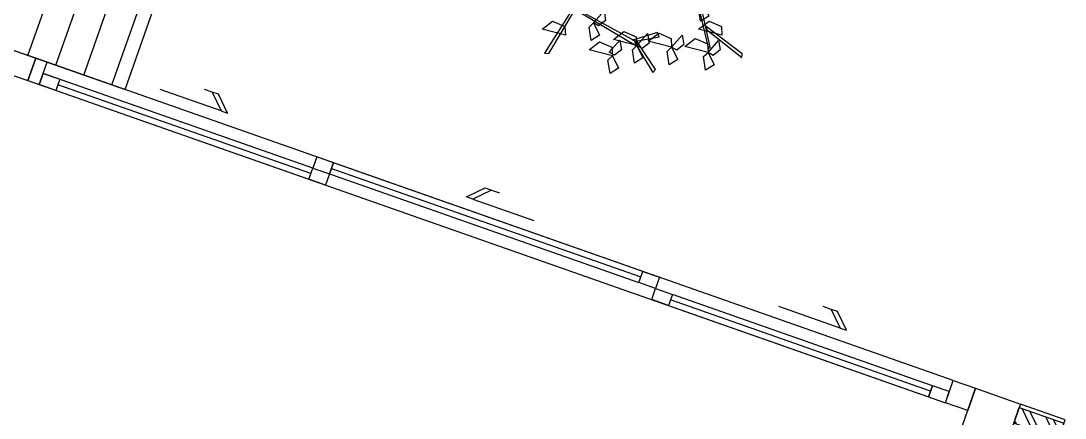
# Model space of a CAD drawing. Header units: inches. Extents: x -1366 to 1207, y -585 to 2554.
# Drawn here: x 389.442 to 393.845, y 2015.299 to 2016.974 of the extents above; entities that cross this region are included whole.
import ezdxf

# ---------------------------------------------------------------- set-up
doc = ezdxf.new("R2010")
doc.units = ezdxf.units.IN
doc.header["$MEASUREMENT"] = 0
doc.layers.get('0').update_dxf_attribs({"linetype": 'CONTINUOUS'})
for name, color, linetype in [('A-PLNT', 84, 'CONTINUOUS'), ('COLM', 3, 'CONTINUOUS'), ('Floor-2', 9, 'CONTINUOUS'), ('Floor-Wood', 37, 'CONTINUOUS'), ('WALL', 7, 'CONTINUOUS'), ('WALL_HATC', 251, 'CONTINUOUS'), ('wind', 7, 'CONTINUOUS')]:
    doc.layers.add(name, color=color, linetype=linetype)

# ---------------------------------------------------------------- blocks, each defined once
blk = doc.blocks.new('TREE_P36')
at = {"color": 34, "linetype": 'Continuous'}
for points in [[(0.0999, -0.3535, -0.868), (0.1372, -0.5104, -0.6567), (0.1409, -0.507, -0.6551), (0.1041, -0.3395, -0.8767)], [(-0.1676, -0.4202, -0.9411), (-0.2316, -0.5205, -0.7851), (-0.2215, -0.5209, -0.7996), (-0.1618, -0.4208, -0.9491)], [(-0.1534, -0.4279, -0.9427), (-0.0265, -0.5029, -0.8625), (-0.0264, -0.494, -0.8661), (-0.1668, -0.4171, -0.9523)], [(0.133, -0.4673, -0.7066), (0.2123, -0.5306, -0.5336), (0.213, -0.5221, -0.5413), (0.1319, -0.4605, -0.7151)], [(-0.0216, -0.4925, -0.8677), (0.026, -0.4836, -0.8796), (0.0222, -0.4739, -0.8852), (-0.0337, -0.4912, -0.8668)], [(-0.0292, -0.4957, -0.8677), (0.012, -0.5641, -0.7481), (0.0179, -0.5575, -0.7521), (-0.0238, -0.4933, -0.8666)]]:
    blk.add_3dface(points, dxfattribs=at)
at = {"color": 72, "linetype": 'Continuous'}
for points in [[(0.1248, -0.4092, -0.8291), (0.1383, -0.4371, -0.8398), (0.1194, -0.4488, -0.8017), (0.1148, -0.4187, -0.8076)], [(-0.1216, -0.4524, -0.7766), (-0.0977, -0.4253, -0.8026), (-0.0943, -0.4468, -0.8008), (-0.1099, -0.4591, -0.7849)], [(-0.1844, -0.4797, -0.8291), (-0.2368, -0.4663, -0.8397), (-0.2134, -0.4483, -0.8443), (-0.1857, -0.4605, -0.8367)], [(-0.1216, -0.4524, -0.8816), (-0.108, -0.4803, -0.8923), (-0.127, -0.492, -0.8542), (-0.1315, -0.4619, -0.8601)], [(0.1675, -0.4797, -0.8291), (0.115, -0.4663, -0.8397), (0.1384, -0.4483, -0.8443), (0.1661, -0.4605, -0.8367)], [(-0.0861, -0.5183, -0.4873), (-0.0622, -0.4913, -0.5133), (-0.0587, -0.5128, -0.5114), (-0.0744, -0.525, -0.4956)], [(-0.0239, -0.5033, -0.8291), (-0.0764, -0.49, -0.8397), (-0.0529, -0.4719, -0.8443), (-0.0252, -0.4841, -0.8367)], [(-0.0239, -0.5033, -0.8291), (0, -0.4762, -0.8551), (0.0035, -0.4977, -0.8533), (-0.0122, -0.51, -0.8374)], [(0.0543, -0.5069, -0.8291), (0.0018, -0.4936, -0.8397), (0.0252, -0.4755, -0.8443), (0.0529, -0.4877, -0.8367)], [(0.0543, -0.5069, -0.8291), (0.0782, -0.4798, -0.8551), (0.0816, -0.5013, -0.8533), (0.066, -0.5136, -0.8374)], [(0.1361, -0.5187, -0.8291), (0.0836, -0.5054, -0.8397), (0.107, -0.4874, -0.8443), (0.1347, -0.4996, -0.8367)], [(0.1361, -0.5187, -0.6401), (0.16, -0.4917, -0.6661), (0.1634, -0.5132, -0.6643), (0.1478, -0.5254, -0.6484)], [(-0.0789, -0.5265, -0.8291), (-0.1314, -0.5131, -0.8397), (-0.108, -0.4951, -0.8443), (-0.0803, -0.5073, -0.8367)], [(-0.0239, -0.5033, -0.8291), (-0.0103, -0.5312, -0.8398), (-0.0292, -0.5429, -0.8017), (-0.0338, -0.5128, -0.8076)], [(0.0543, -0.5069, -0.6716), (0.0679, -0.5348, -0.6823), (0.0489, -0.5465, -0.6442), (0.0444, -0.5164, -0.6501)], [(-0.0789, -0.5265, -0.8816), (-0.0653, -0.5544, -0.8923), (-0.0843, -0.5661, -0.8542), (-0.0889, -0.536, -0.8601)], [(0.1361, -0.5187, -0.6401), (0.1497, -0.5466, -0.6508), (0.1307, -0.5584, -0.6127), (0.1261, -0.5283, -0.6186)]]:
    blk.add_3dface(points, dxfattribs=at)

msp = doc.modelspace()

# ---------------------------------------------------------------- hatches: boundary and pattern name
at = {"layer": 'Floor-Wood'}
h = msp.add_hatch(dxfattribs=at)
h.set_pattern_fill('LINE', color=256, angle=70.6492)
h.set_pattern_definition([(70.6492, (375.94611, 2027.35462), (-0.11793845, 0.04141886), [])])
h.paths.add_polyline_path([(389.8826, 2016.6839), (393.5274, 2027.0625), (391.1687, 2027.8909), (387.5238, 2017.5123)])
at = {"layer": 'WALL_HATC'}
h = msp.add_hatch(dxfattribs=at)
h.set_pattern_fill('ANSI32', color=256, scale=0.2, angle=250.6523, style=0)
h.set_pattern_definition([(295.64616, (371.04996, 2011.379554), (0.0676113, 0.0324609), []), (295.64616, (371.03824, 2011.3462), (0.0676113, 0.0324609), [])])
h.paths.add_polyline_path([(393.6516, 2015.3444), (393.8404, 2015.2781), (393.8172, 2015.2121), (393.6285, 2015.2783)])

# ---------------------------------------------------------------- linework, layer by layer
at = {"layer": 'COLM'}
msp.add_lwpolyline([(393.4679, 2015.4248), (393.6566, 2015.3585), (393.5903, 2015.1698), (393.4016, 2015.2361)], close=True, dxfattribs=at)
at = {"layer": 'Floor-2'}
msp.add_lwpolyline([(389.8826, 2016.6839), (393.5274, 2027.0625), (391.1687, 2027.8909), (387.5238, 2017.5123)], close=True, dxfattribs=at)
at = {"layer": 'WALL'}
for points in [[(389.4108, 2016.8496), (389.3777, 2016.7553), (389.472, 2016.7221), (389.5052, 2016.8165)], [(393.4679, 2015.4248), (393.4348, 2015.3305), (393.3404, 2015.3636), (393.3736, 2015.4579)], [(393.8453, 2015.2923), (393.6566, 2015.3585), (393.6235, 2015.2642), (393.8122, 2015.1979)]]:
    msp.add_lwpolyline(points, close=True, dxfattribs=at)
at = {"layer": 'WALL_HATC'}
msp.add_lwpolyline([(393.6516, 2015.3444), (393.8404, 2015.2781), (393.8172, 2015.2121), (393.6285, 2015.2783), (393.6516, 2015.3444)], dxfattribs=at)
at = {"layer": 'wind'}
for p, q in [((390.6647, 2016.3298), (389.5983, 2016.7043)), ((390.752, 2016.3521), (392.0562, 2015.8941)), ((393.2779, 2015.412), (392.1811, 2015.7972))]:
    msp.add_line(p, q, dxfattribs=at)
at = {"layer": 'wind', "color": 8}
for p, q in [((390.2873, 2016.5948), (390.0299, 2016.6852)), ((391.348, 2016.2223), (391.6054, 2016.1319)), ((392.8962, 2015.6786), (392.6388, 2015.769))]:
    msp.add_line(p, q, dxfattribs=at)
at = {"layer": 'wind'}
for points in [[(389.5524, 2016.7999), (389.5052, 2016.8165), (389.472, 2016.7221), (389.5192, 2016.7056)], [(389.5358, 2016.7527), (389.6066, 2016.7279), (389.59, 2016.6807), (389.5192, 2016.7056)], [(390.6729, 2016.3534), (390.7437, 2016.3285), (390.7603, 2016.3757), (390.6895, 2016.4006)], [(390.6729, 2016.3534), (390.7437, 2016.3285), (390.7271, 2016.2814), (390.6564, 2016.3062)], [(392.1186, 2015.8457), (392.0479, 2015.8705), (392.0644, 2015.9177), (392.1352, 2015.8928)], [(392.1186, 2015.8457), (392.1894, 2015.8208), (392.1728, 2015.7736), (392.1021, 2015.7985)], [(393.357, 2015.4108), (393.2862, 2015.4356), (393.2697, 2015.3884), (393.3404, 2015.3636)]]:
    msp.add_lwpolyline(points, close=True, dxfattribs=at)
at = {"layer": 'wind', "color": 8}
for points in [[(393.3736, 2015.4579), (389.5052, 2016.8165), (389.472, 2016.7221), (393.3404, 2015.3636)], [(389.5192, 2016.7056), (390.6564, 2016.3062), (390.6729, 2016.3534), (389.5358, 2016.7527)], [(390.7437, 2016.3285), (392.0479, 2015.8705), (392.0644, 2015.9177), (390.7603, 2016.3757)], [(393.2862, 2015.4356), (392.1894, 2015.8208), (392.1728, 2015.7736), (393.2697, 2015.3884)]]:
    msp.add_lwpolyline(points, close=True, dxfattribs=at)
for points in [[(390.2494, 2016.6737), (390.2873, 2016.5948), (390.314, 2016.5854), (390.2761, 2016.6643), (390.2494, 2016.6737), (390.2166, 2016.6852)], [(391.4268, 2016.2602), (391.348, 2016.2223), (391.3213, 2016.2317), (391.4002, 2016.2696), (391.4268, 2016.2602), (391.4597, 2016.2487)], [(392.8583, 2015.7575), (392.8962, 2015.6786), (392.9229, 2015.6692), (392.885, 2015.7481), (392.8583, 2015.7575), (392.8254, 2015.769)]]:
    msp.add_lwpolyline(points, dxfattribs=at)

# ---------------------------------------------------------------- block references
at = {"layer": 'A-PLNT', "xscale": 1.875, "yscale": 1.875, "zscale": 1.875}
msp.add_blockref('TREE_P36', (392.0844, 2017.8137, 0.8935), dxfattribs=at)

doc.saveas('drawing.dxf')
